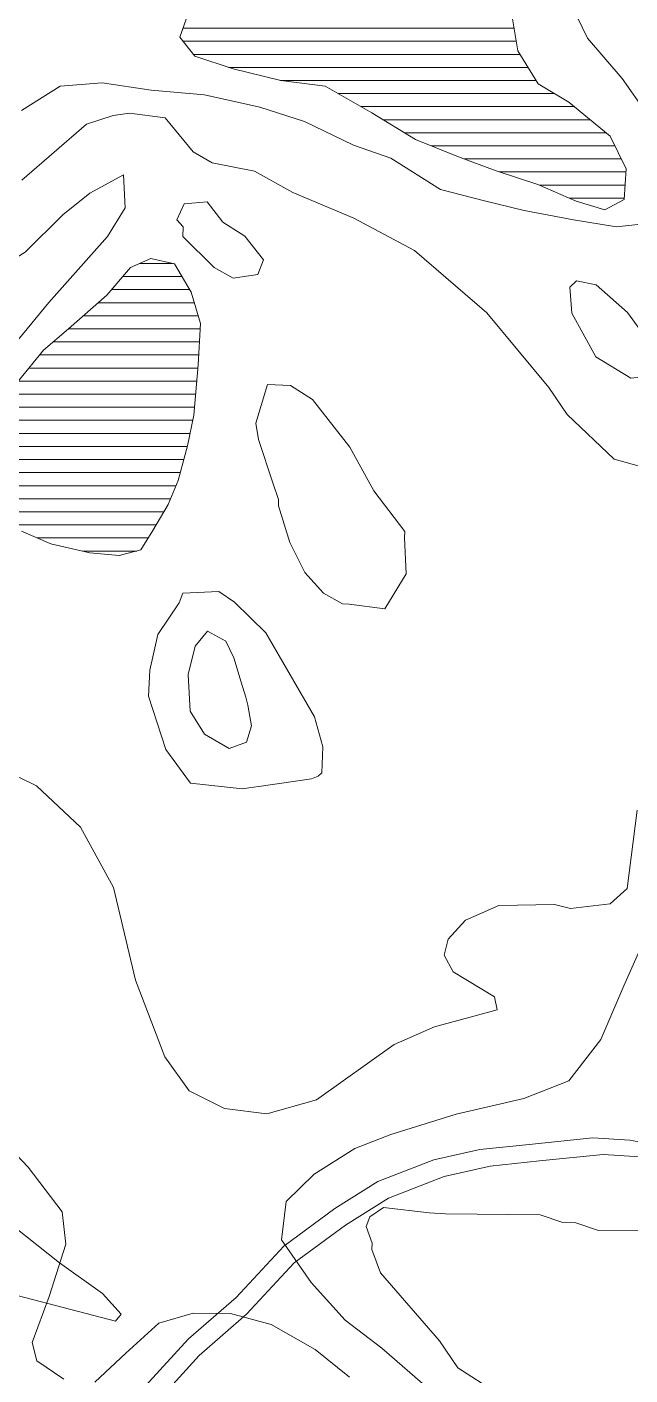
# Model space of a CAD drawing. Header units: millimetres. Extents: x 396621004 to 402046651, y 6785344214 to 6789799943.
# Drawn here: x 399020103 to 399204665, y 6788173392 to 6788585949 of the extents above; entities that cross this region are included whole.
import ezdxf

# ---------------------------------------------------------------- set-up
doc = ezdxf.new("R2010")
doc.units = ezdxf.units.MM
doc.header["$MEASUREMENT"] = 0
doc.layers.add('02 Korkeuskayrat_Kynä_nro__2', color=8, linetype='Continuous', lineweight=15)
doc.layers.add('02 Suot_Kynä_nro__101', color=252, linetype='Continuous', lineweight=15)
for name, color, linetype, lineweight, true_color in [('02 Maaston rajat_Kynä_nro__82', 7, 'Continuous', 20, 0xaaaaaa), ('02 Maatalousmaa_Kynä_nro__102', 7, 'Continuous', 15, 0xcccccc), ('02 Suot_Kynä_nro__102', 7, 'Continuous', 15, 0xcccccc), ('02 Tiet_Kynä_nro__102', 7, 'Continuous', 15, 0xcccccc)]:
    doc.layers.add(name, color=color, linetype=linetype, lineweight=lineweight, true_color=true_color)
pattern_1 = [(0, (1245072124.6, 6788065563.7), (0, 4000), [])]

msp = doc.modelspace()

# ---------------------------------------------------------------- hatches: boundary and pattern name
at = {"layer": '02 Suot_Kynä_nro__102', "linetype": 'Continuous', "lineweight": 15, "true_color": 0xcccccc}
h = msp.add_hatch(dxfattribs=at)
h.set_pattern_fill('KAJO___suo', color=254, style=0, pattern_type=2)
h.set_pattern_definition(pattern_1)
h.paths.add_polyline_path([(399125681.82, 6788559679.15), (399139007.85, 6788551547.29), (399152156.98, 6788546216.07), (399163714.07, 6788541905.09), (399176475.72, 6788537784.14), (399188226.54, 6788532672.97), (399196995.44, 6788529982.36), (399202824.52, 6788533133.08), (399203523.68, 6788542525.23), (399198621.18, 6788552577.53), (399185918.49, 6788562899.89), (399176576.8, 6788568591.19), (399170276, 6788578663.49), (399168574.44, 6788589075.88), (399171497.41, 6788600858.57), (399174437.22, 6788615231.86), (399174327.72, 6788624243.92), (399172845.17, 6788636256.67), (399170006.44, 6788653090.52), (399169779.01, 6788669904.37), (399167908.98, 6788683727.53), (399165238.72, 6788696360.42), (399161582.91, 6788711393.86), (399159957.17, 6788728617.8), (399154903.05, 6788743871.29), (399149444.6, 6788757734.46), (399148122.11, 6788766146.39), (399145409.73, 6788774778.36), (399143657.64, 6788779149.36), (399142596.27, 6788777939.08), (399141560.18, 6788776748.81), (399140960.55, 6788776198.39), (399140473.54, 6788775658.56), (399140136.36, 6788775441.84), (399139184.74, 6788774568.31), (399136876.69, 6788773248.01), (399134652.88, 6788771997.73), (399133524.13, 6788771427.59), (399133928.46, 6788766886.56), (399135444.69, 6788758264.58), (399137575.85, 6788751443.02), (399138704.6, 6788744031.33), (399140431.42, 6788736609.63), (399141779.19, 6788730788.3), (399143901.92, 6788723366.6), (399145241.26, 6788717155.18), (399140195.57, 6788712804.18), (399132622.81, 6788715674.84), (399125311.19, 6788723946.73), (399121579.56, 6788731188.39), (399119044.08, 6788737609.86), (399115068.17, 6788745601.69), (399114967.09, 6788745521.67), (399113644.59, 6788744751.49), (399113548.8, 6788744689.28), (399111601.31, 6788742634.84), (399111235.46, 6788742020.87), (399109727.65, 6788739850.37), (399108671.88, 6788738887.3), (399108666.29, 6788738880.15), (399108641.88, 6788738859.93), (399108455.7, 6788738690.11), (399107947.23, 6788738284.72), (399105465.34, 6788736229.54), (399105371.33, 6788736178.21), (399105178.94, 6788736019.49), (399104109.16, 6788735479.37), (399102955.13, 6788734849.23), (399102802.5, 6788734770.74), (399101209.36, 6788733718.7), (399101192.12, 6788733703.9), (399100576.72, 6788732453.21), (399100554.43, 6788732358.66), (399099960.91, 6788731201.69), (399099880.54, 6788731038.35), (399099408.83, 6788728677.81), (399101492.08, 6788725504.38), (399102963.56, 6788723576.65), (399103432.65, 6788722940.81), (399103595.32, 6788722726.45), (399103622.06, 6788722684.07), (399104749.34, 6788721156.09), (399105515.89, 6788719915.81), (399105698.87, 6788719392.74), (399105709.63, 6788719375.69), (399105723.5, 6788719322.33), (399105970.76, 6788718615.51), (399106148.11, 6788717688.92), (399106728.87, 6788715454.79), (399108400.39, 6788713139.2), (399110157.25, 6788711523.89), (399112634.71, 6788709046.6), (399112659.04, 6788709023.32), (399112679.47, 6788709001.84), (399112718.01, 6788708963.3), (399112779.33, 6788708896.83), (399118471.28, 6788702911.92), (399118489.3, 6788702889.87), (399120391.84, 6788701041.49), (399121705.91, 6788699681.18), (399122927.33, 6788698160.83), (399123559.09, 6788697090.59), (399126247.61, 6788693504.6), (399127231.88, 6788692418.52), (399127880.36, 6788691799.38), (399129211.28, 6788690589.1), (399131519.33, 6788687808.46), (399135503.66, 6788683247.42), (399136522.91, 6788682067.15), (399137516.88, 6788680656.83), (399138074.95, 6788679689.7), (399142074.01, 6788674665.46), (399142251.69, 6788674414.77), (399143767.14, 6788672685), (399145460.27, 6788670114.42), (399146235.24, 6788668874.13), (399147153.4, 6788667543.83), (399147426.66, 6788667108.61), (399149127.11, 6788664593.68), (399149495.14, 6788664133.05), (399151053.5, 6788661802.52), (399151289.11, 6788661322.42), (399153782.66, 6788656484.16), (399155054.68, 6788654400.82), (399155442.16, 6788653270.56), (399155450.94, 6788653241.75), (399157756.66, 6788648039.8), (399158070.3, 6788647469.24), (399158288.04, 6788646840.96), (399158297.73, 6788646819.09), (399158306.83, 6788646786.75), (399158912.65, 6788645038.68), (399159443.34, 6788643738.38), (399159670.77, 6788642538.11), (399160057.69, 6788640516.59), (399161436.36, 6788634417.2), (399161540.79, 6788634036.16), (399161700.84, 6788633005.93), (399161667.15, 6788631585.6), (399161574.49, 6788630335.32), (399161212.28, 6788625634.24), (399160866.91, 6788622113.44), (399160706.86, 6788621093.2), (399160125.64, 6788619722.89), (399159325.41, 6788618442.6), (399159167.06, 6788618217.32), (399157994.64, 6788615562.28), (399157910.25, 6788614451.68), (399157649.12, 6788612031.13), (399157573.47, 6788611862.5), (399157573.31, 6788611861.09), (399157569.04, 6788611852.63), (399157168.98, 6788610960.88), (399156709.66, 6788610149.11), (399154553.01, 6788605874.09), (399154165.67, 6788604951.34), (399153184.65, 6788602498.95), (399153047.07, 6788602052.18), (399152906.67, 6788601588.74), (399152350.72, 6788599508.26), (399151870.58, 6788598277.98), (399150531.24, 6788597357.77), (399148071.57, 6788596047.47), (399147903.98, 6788595968.46), (399147886.25, 6788595957.45), (399147863.39, 6788595949.32), (399146925.97, 6788595507.35), (399145788.79, 6788595037.24), (399144660.04, 6788594737.17), (399144331.63, 6788594693.19), (399144314.67, 6788594687.16), (399144294.43, 6788594688.21), (399143539.71, 6788594587.14), (399142360.41, 6788594597.14), (399140869.45, 6788594707.17), (399138451.89, 6788594967.22), (399137656.28, 6788595032.13), (399137171.52, 6788595057.25), (399132486.81, 6788594678.25), (399132353.26, 6788594647.15), (399130053.63, 6788594427.1), (399129528.03, 6788594438.88), (399129506.1, 6788594437.1), (399129371.18, 6788594442.39), (399128714.29, 6788594457.11), (399128388.89, 6788594480.89), (399126753.54, 6788594544.97), (399126515.75, 6788594547.13), (399124157.16, 6788594647.15), (399121790.15, 6788594667.16), (399120551.89, 6788594917.21), (399119322.05, 6788595327.31), (399117064.55, 6788595737.4), (399115977.91, 6788595977.46), (399114983.94, 6788596367.54), (399114015.23, 6788597077.71), (399113688.84, 6788597374.51), (399112056.85, 6788598663.49), (399111631.37, 6788598918.13), (399109474.95, 6788600578.51), (399108160.87, 6788601938.82), (399107234.29, 6788603189.11), (399104513.49, 6788606869.95), (399102584.5, 6788609460.54), (399102036.97, 6788610530.79), (399102029.44, 6788610545.36), (399102011.7, 6788610570.79), (399102004.87, 6788610592.93), (399101489.44, 6788611591.03), (399100571.27, 6788614031.59), (399100124.83, 6788615401.9), (399099450.94, 6788617972.49), (399098911.84, 6788620152.99), (399098452.34, 6788622119.16), (399098423.27, 6788622213.46), (399095793.94, 6788631733.93), (399095719.32, 6788631975.69), (399095643.99, 6788632276.88), (399095180.21, 6788633956.14), (399095170.27, 6788634170.87), (399095053.86, 6788634636.3), (399094927.51, 6788636056.62), (399094944.35, 6788637396.93), (399094958.73, 6788638739.79), (399094868.54, 6788640687.68), (399094555.99, 6788642388.02), (399094219.93, 6788643368.3), (399093790.33, 6788645918.88), (399093682.41, 6788647140.53), (399093680.82, 6788647149.16), (399093680.36, 6788647163.8), (399093663.98, 6788647349.21), (399093666.93, 6788647583.76), (399093478.66, 6788653470.61), (399093449.57, 6788653605.64), (399093377.58, 6788653920.71), (399093361.09, 6788654016.33), (399091829.33, 6788661126.36), (399091798.1, 6788661237.6), (399088694.09, 6788667403.8), (399084482.33, 6788670474.5), (399084460.79, 6788670487.64), (399082393.29, 6788671154.65), (399081264.54, 6788671794.8), (399080135.79, 6788672504.96), (399077836.16, 6788674415.4), (399076699.89, 6788675231.47), (399072167.05, 6788678286.52), (399071156.3, 6788678796.4), (399070044.39, 6788679666.6), (399069542.92, 6788680211.68), (399068287.74, 6788681569.95), (399068214.54, 6788681648.85), (399066085.33, 6788683607.5), (399059919.31, 6788683727.53), (399055606.61, 6788683851.72), (399065579.92, 6788670894.6), (399076479.97, 6788660792.28), (399080380.07, 6788650950.03), (399082115.32, 6788643928.43), (399084010.61, 6788633506.04), (399084136.96, 6788625904.3), (399081247.69, 6788616722.2), (399076934.84, 6788605159.56), (399070819.36, 6788594217.05), (399066910.84, 6788582844.45), (399071451.12, 6788577003.11), (399083218.8, 6788573092.22), (399097783.08, 6788569551.41), (399111361.82, 6788567821.01)])
h = msp.add_hatch(dxfattribs=at)
h.set_pattern_fill('KAJO___suo', color=254, style=0, pattern_type=2)
h.set_pattern_definition(pattern_1)
h.paths.add_polyline_path([(399066371.73, 6788447193.42), (399069277.85, 6788457775.84), (399071173.15, 6788467157.98), (399072520.91, 6788482551.51), (399073245.34, 6788495154.39), (399070339.22, 6788504786.59), (399065226.13, 6788513438.57), (399058040.86, 6788515098.95), (399051815.87, 6788512358.33), (399044529.52, 6788503826.37), (399032829.23, 6788493534.02), (399025163.82, 6788487002.52), (399017473.13, 6788477680.39), (399009167.53, 6788467548.07), (399005528.57, 6788463187.08), (399006598.35, 6788449964.05), (399007129.04, 6788443362.54), (399012671.72, 6788437501.2), (399018416.57, 6788431649.86), (399027379.21, 6788427758.97), (399039349.05, 6788425048.35), (399048345.38, 6788424158.15), (399054957.85, 6788425898.55), (399058622.09, 6788431869.91), (399063297.15, 6788439821.73)])

# ---------------------------------------------------------------- linework, layer by layer
at = {"layer": '02 Korkeuskayrat_Kynä_nro__2', "color": 8, "linetype": 'Continuous', "lineweight": 15, "flags": 128}
for points in [[(399209740.24, 6788559529.12), (399202260.15, 6788570161.55), (399191621.23, 6788582484.37), (399185025.6, 6788596287.53)], [(399018475.53, 6788560379.31), (399030302.17, 6788567831.02), (399043139.63, 6788568861.25), (399058082.98, 6788566610.74), (399074441.48, 6788565130.4), (399091347.51, 6788561429.55), (399105018.9, 6788557018.54), (399120012.78, 6788549776.89), (399131502.48, 6788545825.98), (399146622.72, 6788536173.77), (399160125.64, 6788532773), (399172238.68, 6788529812.32), (399187367.34, 6788526961.67), (399200508.05, 6788524781.17), (399213556.1, 6788526191.49)], [(399212654.78, 6788450074.08), (399199808.9, 6788453664.9), (399185413.08, 6788467348.03), (399179786.16, 6788475609.92), (399160816.37, 6788498505.16), (399138662.48, 6788517549.51), (399120097.02, 6788527411.77), (399101438.9, 6788535273.57), (399089721.76, 6788541815.06), (399076825.34, 6788544415.66), (399070970.98, 6788547686.41), (399062437.95, 6788558088.79), (399051495.78, 6788559589.13), (399046458.51, 6788558818.95), (399038321.37, 6788556188.35), (399018517.65, 6788539084.44)], [(399007356.47, 6788361393.79), (399023015.82, 6788353662.02), (399036451.35, 6788341039.13), (399046618.55, 6788322544.9), (399053323.68, 6788294208.42), (399062261.05, 6788270773.06), (399069791.69, 6788260410.69), (399080548.54, 6788254919.43), (399093495.51, 6788253319.06), (399108708.4, 6788257630.05), (399132513.3, 6788274553.92), (399144777.97, 6788279995.17), (399164034.16, 6788285116.34), (399163217.08, 6788289157.26), (399150548.09, 6788296749), (399147785.17, 6788301880.17), (399149015, 6788306831.31), (399154279.71, 6788312592.62), (399164505.88, 6788317133.66), (399181529.83, 6788317353.71), (399186482.87, 6788316123.43), (399198562.22, 6788317573.76), (399203784.81, 6788322334.85), (399206884.66, 6788346220.32)], [(399209672.85, 6788308131.6), (399202799.25, 6788292518.03), (399195715.06, 6788276114.28), (399185926.92, 6788263391.37), (399172162.87, 6788257990.13), (399151407.29, 6788253199.04), (399131418.25, 6788246987.61), (399120484.5, 6788242706.64), (399108042.95, 6788234864.84), (399099391.98, 6788226512.93), (399098044.21, 6788214750.24), (399107057.39, 6788201667.25), (399117519.42, 6788190154.61), (399128672.17, 6788181612.66), (399143497.59, 6788168769.72)], [(399031338.27, 6788172080.48), (399023108.48, 6788177721.77), (399021676.48, 6788183373.06), (399026890.64, 6788197426.28), (399031970.03, 6788213489.95), (399030866.55, 6788223332.2), (399020463.49, 6788237055.34), (399011155.48, 6788246737.56)], [(399214002.55, 6788217750.93), (399194973.79, 6788217620.9), (399188066.5, 6788219941.43), (399184073.74, 6788220121.47), (399177174.87, 6788222442), (399148155.8, 6788222772.07), (399143160.65, 6788223002.13), (399129219.7, 6788224642.5), (399125083.75, 6788221831.86), (399123946.57, 6788218881.18), (399125715.51, 6788213800.02), (399125622.86, 6788211799.56), (399128301.54, 6788204667.93), (399146361.59, 6788183813.16), (399151996.93, 6788175551.27), (399163663.52, 6788167999.54)], [(399118799.8, 6788172700.62), (399108253.53, 6788181212.57), (399094868.54, 6788188814.31), (399082359.6, 6788192185.08), (399070962.56, 6788192325.11), (399060466.84, 6788189234.4), (399050392.3, 6788180122.32), (399040915.82, 6788171200.28)]]:
    msp.add_lwpolyline(points, dxfattribs=at)
for points in [[(398995833.08, 6788481061.17), (399008956.94, 6788483461.71), (399017270.97, 6788490083.23), (399026814.83, 6788501655.88), (399044756.95, 6788521860.5), (399050164.86, 6788530622.5), (399049625.75, 6788540654.8), (399039357.47, 6788535123.53), (399031043.44, 6788528492.02), (399019511.63, 6788517009.39), (399003018.35, 6788506757.04), (398994611.67, 6788498135.07), (398992202.54, 6788489233.03), (398994881.22, 6788482101.4)], [(399090774.71, 6788510237.84), (399092484.68, 6788514658.85), (399086807.22, 6788521930.52), (399080001.01, 6788526251.5), (399075275.41, 6788532472.93), (399068241.76, 6788531792.77), (399066009.52, 6788526891.65), (399067921.66, 6788524801.17), (399067778.46, 6788521800.49), (399077356.02, 6788512348.32), (399083218.8, 6788509077.57)], [(399209681.28, 6788479000.69), (399204947.25, 6788478460.57), (399194232.52, 6788484962.06), (399186836.66, 6788498315.11), (399186204.89, 6788506356.95), (399188293.93, 6788508257.39), (399194249.37, 6788506987.1), (399203869.04, 6788498535.16), (399207634.36, 6788493353.98), (399208493.56, 6788490313.28), (399211264.9, 6788485182.11), (399209992.95, 6788479230.75)], [(399129624.03, 6788407834.41), (399136118.58, 6788418546.86), (399135630.01, 6788429589.39), (399135722.67, 6788431579.85), (399126279.89, 6788444032.69), (399118884.03, 6788457385.75), (399107537.53, 6788471919.07), (399100731.32, 6788476240.06), (399093731.37, 6788476560.14), (399090185.06, 6788464707.42), (399090960.02, 6788459666.27), (399095357.11, 6788446453.25), (399097126.05, 6788441362.08), (399097033.39, 6788439371.63), (399100520.73, 6788428199.07), (399105103.13, 6788418976.96), (399110822.71, 6788412705.53), (399116685.49, 6788409434.78), (399118681.87, 6788409344.76)], [(399088028.63, 6788353101.89), (399091086.38, 6788353541.99), (399107209.02, 6788355802.51), (399109255.93, 6788356712.72), (399110300.45, 6788357662.93), (399110671.09, 6788365654.76), (399108085.06, 6788374786.85), (399093242.8, 6788400492.73), (399083665.24, 6788409944.9), (399078813.29, 6788413175.63), (399067778.46, 6788412675.52), (399066641.29, 6788409724.85), (399060188.86, 6788400012.62), (399057687.07, 6788389120.13), (399057316.44, 6788381128.3), (399062572.72, 6788364864.58), (399070111.78, 6788354502.21), (399086049.1, 6788352771.82)], [(399085670.05, 6788385469.3), (399083429.39, 6788392850.98), (399080944.44, 6788397992.16), (399075342.8, 6788401042.86), (399071594.32, 6788396481.82), (399069387.36, 6788387829.84), (399070044.39, 6788376527.25), (399074441.48, 6788369535.65), (399081972.11, 6788365134.64), (399087329.48, 6788367105.09), (399088845.72, 6788372026.22), (399087674.85, 6788378347.67), (399087051.5, 6788380888.25)]]:
    msp.add_lwpolyline(points, close=True, dxfattribs=at)
at = {"layer": '02 Maaston rajat_Kynä_nro__82', "color": 253, "linetype": 'Continuous', "lineweight": 20, "true_color": 0xaaaaaa, "flags": 128}
for points in [[(399070819.36, 6788594217.05), (399066910.84, 6788582844.45), (399071451.12, 6788577003.11), (399083218.8, 6788573092.22), (399097783.08, 6788569551.41), (399111361.82, 6788567821.01), (399125681.82, 6788559679.15), (399139007.85, 6788551547.29), (399152156.98, 6788546216.07), (399163714.07, 6788541905.09), (399176475.72, 6788537784.14), (399188226.54, 6788532672.97), (399196995.44, 6788529982.36), (399202824.52, 6788533133.08), (399203523.68, 6788542525.23), (399198621.18, 6788552577.53), (399185918.49, 6788562899.89), (399176576.8, 6788568591.19), (399170276, 6788578663.49), (399168574.44, 6788589075.88)], [(399017473.13, 6788477680.39), (399025163.82, 6788487002.52), (399032829.23, 6788493534.02), (399044529.52, 6788503826.37), (399051815.87, 6788512358.33), (399058040.86, 6788515098.95), (399065226.13, 6788513438.57), (399070339.22, 6788504786.59), (399073245.34, 6788495154.39), (399072520.91, 6788482551.51), (399071173.15, 6788467157.98), (399069277.85, 6788457775.84), (399066371.73, 6788447193.42), (399063297.15, 6788439821.73), (399058622.09, 6788431869.91), (399054957.85, 6788425898.55), (399048345.38, 6788424158.15), (399039349.05, 6788425048.35), (399027379.21, 6788427758.97), (399018416.57, 6788431649.86)]]:
    msp.add_lwpolyline(points, dxfattribs=at)
msp.add_lwpolyline([(398982212.23, 6788242746.64), (398991478.12, 6788236765.28), (399003540.61, 6788228943.49), (399016184.33, 6788218761.16), (399030083.16, 6788207778.64), (399043257.56, 6788198326.48), (399048943.45, 6788192005.04), (399047233.47, 6788189904.56), (399014743.91, 6788198396.5), (399008788.47, 6788193375.35), (398995352.94, 6788203387.64), (398976096.75, 6788218961.2), (398968557.69, 6788236165.14), (398959451.85, 6788254039.23), (398953412.18, 6788258840.33), (398947128.22, 6788277254.54), (398943430.29, 6788290297.52), (398956048.74, 6788295488.71), (398958963.28, 6788293178.18), (398967336.27, 6788284716.25), (398977562.44, 6788272173.38)], close=True, dxfattribs=at)
at = {"layer": '02 Maatalousmaa_Kynä_nro__102', "color": 254, "linetype": 'Continuous', "lineweight": 15, "true_color": 0xcccccc, "flags": 128}
msp.add_lwpolyline([(398982212.23, 6788242746.64), (398991478.12, 6788236765.28), (399003540.61, 6788228943.49), (399016184.33, 6788218761.16), (399030083.16, 6788207778.64), (399043257.56, 6788198326.48), (399048943.45, 6788192005.04), (399047233.47, 6788189904.56), (399014743.91, 6788198396.5), (399008788.47, 6788193375.35), (398995352.94, 6788203387.64), (398976096.75, 6788218961.2), (398968557.69, 6788236165.14), (398959451.85, 6788254039.23), (398953412.18, 6788258840.33), (398947128.22, 6788277254.54), (398943430.29, 6788290297.52), (398956048.74, 6788295488.71), (398958963.28, 6788293178.18), (398967336.27, 6788284716.25), (398977562.44, 6788272173.38)], close=True, dxfattribs=at)
at = {"layer": '02 Suot_Kynä_nro__101', "color": 252, "linetype": 'Continuous', "lineweight": 15, "flags": 128}
for points in [[(399168574.44, 6788589075.88), (399170276, 6788578663.49), (399176576.8, 6788568591.19), (399185918.49, 6788562899.89), (399198621.18, 6788552577.53), (399203523.68, 6788542525.23), (399202824.52, 6788533133.08), (399196995.44, 6788529982.36), (399188226.54, 6788532672.97), (399176475.72, 6788537784.14), (399163714.07, 6788541905.09), (399152156.98, 6788546216.07), (399139007.85, 6788551547.29), (399125681.82, 6788559679.15), (399111361.82, 6788567821.01), (399097783.08, 6788569551.41), (399083218.8, 6788573092.22), (399071451.12, 6788577003.11), (399066910.84, 6788582844.45), (399070819.36, 6788594217.05)], [(399017473.13, 6788477680.39), (399025163.82, 6788487002.52), (399032829.23, 6788493534.02), (399044529.52, 6788503826.37), (399051815.87, 6788512358.33), (399058040.86, 6788515098.95), (399065226.13, 6788513438.57), (399070339.22, 6788504786.59), (399073245.34, 6788495154.39), (399072520.91, 6788482551.51), (399071173.15, 6788467157.98), (399069277.85, 6788457775.84), (399066371.73, 6788447193.42), (399063297.15, 6788439821.73), (399058622.09, 6788431869.91), (399054957.85, 6788425898.55), (399048345.38, 6788424158.15), (399039349.05, 6788425048.35), (399027379.21, 6788427758.97), (399018416.57, 6788431649.86)]]:
    msp.add_lwpolyline(points, dxfattribs=at)
at = {"layer": '02 Tiet_Kynä_nro__102', "color": 254, "linetype": 'Continuous', "lineweight": 15, "true_color": 0xcccccc, "flags": 128}
for points in [[(399056406.19, 6788170121.84), (399069589.02, 6788184465.12), (399084102.76, 6788197078.01), (399098700.74, 6788212861.62), (399114368.51, 6788224384.26), (399127526.07, 6788232626.14), (399144583.72, 6788239247.66), (399158667.86, 6788242398.38), (399173779.68, 6788243988.74), (399193254.88, 6788246019.21), (399204559.26, 6788245289.04), (399220328.11, 6788242438.39), (399234681.81, 6788238137.4), (399248740.69, 6788233176.27), (399261098.01, 6788229115.34), (399276681.54, 6788227815.04), (399290934.16, 6788228245.14), (399327770.26, 6788232856.19), (399337827.96, 6788234576.59)], [(399059698.76, 6788164945.9), (399072774.13, 6788179380.33), (399087287.87, 6788191993.22), (399101885.85, 6788207776.83), (399117553.62, 6788219299.47), (399130711.18, 6788227541.35), (399147768.83, 6788234162.87), (399161852.97, 6788237313.59), (399176964.79, 6788238903.95), (399196439.99, 6788240934.42), (399207744.37, 6788240204.25), (399223513.22, 6788237353.6), (399237866.92, 6788233052.61), (399251925.8, 6788228091.48), (399264283.12, 6788224030.55), (399279866.65, 6788222730.25), (399294119.27, 6788223160.35), (399330955.37, 6788227771.41), (399341013.07, 6788229491.8)]]:
    msp.add_lwpolyline(points, dxfattribs=at)

doc.saveas('drawing.dxf')
